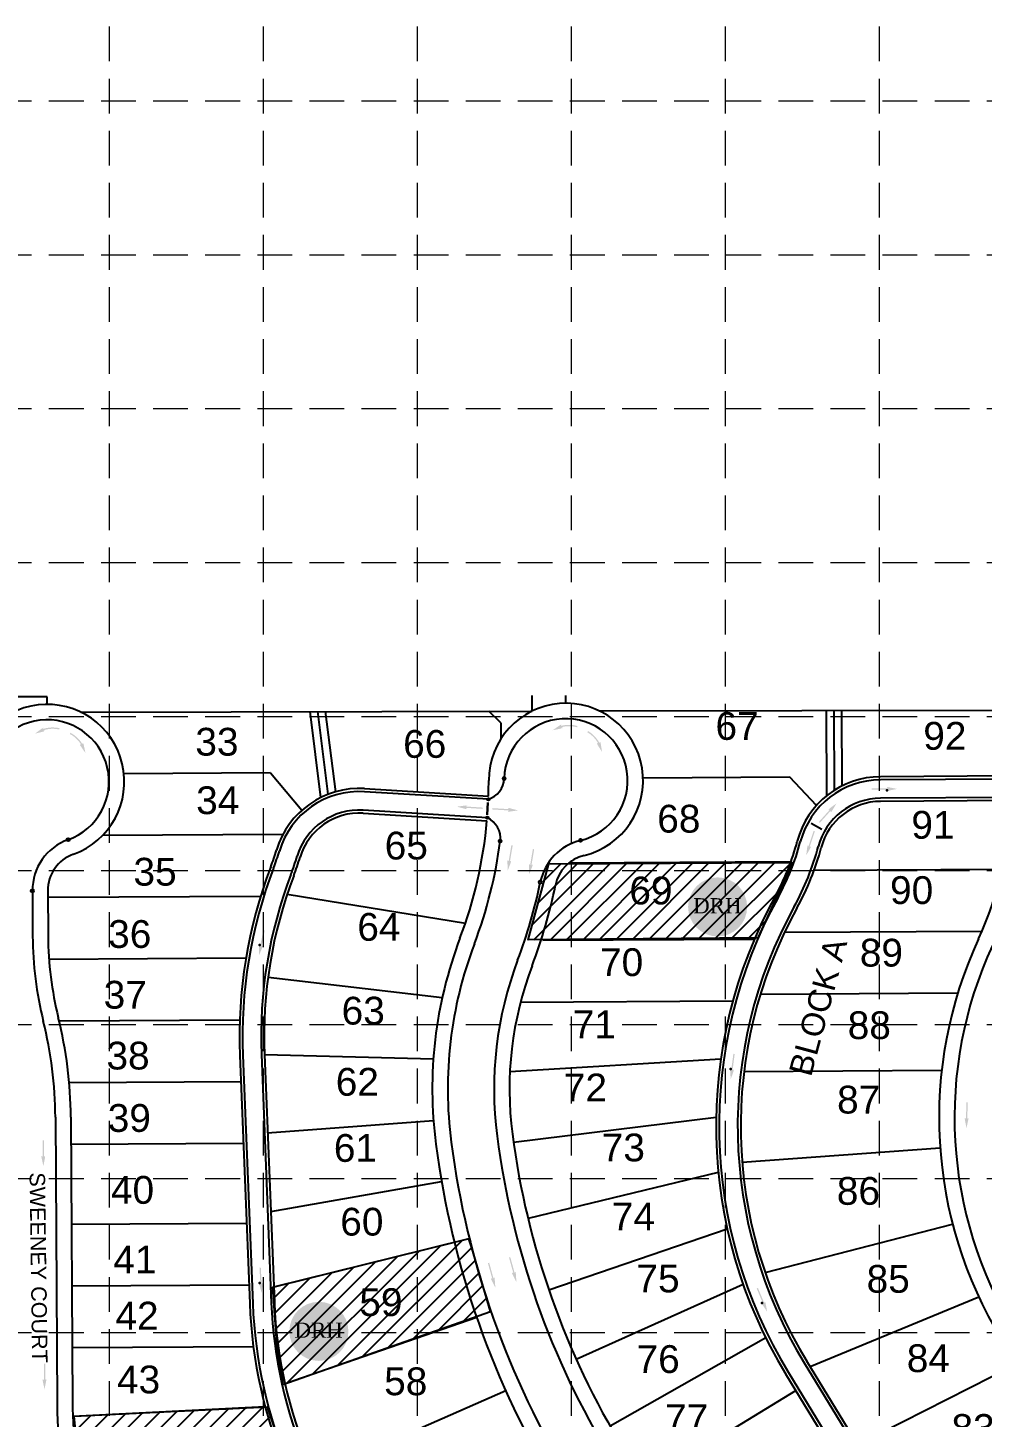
# Model space of a CAD drawing. Header units: inches. Extents: x -5337 to 1057, y 15227 to 19227.
# Drawn here: x -3390 to -2771, y 16972 to 17872 of the extents above; entities that cross this region are included whole.
import ezdxf
from ezdxf.enums import TextEntityAlignment as Align

# ---------------------------------------------------------------- set-up
doc = ezdxf.new("R2010")
doc.units = ezdxf.units.IN
doc.header["$LTSCALE"] = 150
doc.header["$MEASUREMENT"] = 0
doc.linetypes.add('HIDDEN', pattern=[0.375, 0.25, -0.125])
for name, color, linetype in [('1 BLOCK NUMBERS', 7, 'Continuous'), ('1 LOT NUMBER', 7, 'Continuous'), ('BASE', 7, 'Continuous'), ('grid', 7, 'HIDDEN'), ('LOT NUM', 7, 'Continuous'), ('LOTLINE', 7, 'Continuous'), ('PAVING', 7, 'Continuous'), ('ROW', 7, 'Continuous'), ('SODDED LOT', 2, 'Continuous')]:
    doc.layers.add(name, color=color, linetype=linetype)
doc.styles.add('DRHorton', font='dutcheb.ttf')
doc.styles.get("Standard").update_dxf_attribs({"font": 'ARIAL.TTF', "height": 25})
pattern_1 = [(45, (0, 0), (-5.303300858899106, 5.303300858899107), [])]

# ---------------------------------------------------------------- blocks, each defined once
blk = doc.blocks.new('DRHorton')
h = blk.add_hatch(color=1)
h.paths.add_polyline_path([(78.69822540696084, 25.78470422915278, 1), (40.43404856909645, 25.78470422915278, 1)])
h.paths.add_polyline_path([(42.32948281545312, 17.90510793809595), (76.50029822822269, 17.90510793809595), (76.50029822822269, 34.86907338622756), (42.32948281545312, 34.86907338622756)], flags=24)
at = {"layer": 'BASE', "color": 176, "style": 'DRHorton'}
blk.add_text('DRH', height=9.814143575853077, dxfattribs=at).set_placement((59.39083912051757, 21.64263810623019), align=Align.CENTER)

msp = doc.modelspace()

# ---------------------------------------------------------------- hatches: boundary and pattern name
at = {"layer": 'PAVING', "linetype": 'Continuous', "lineweight": 30}
h = msp.add_hatch(color=256, dxfattribs=at)
edge = h.paths.add_edge_path()
edge.add_line((-3379.290811451156, 17416.62938137451), (-3384.956086445223, 17415.17425056885))
edge.add_line((-3384.956086445223, 17415.17425056885), (-3380.305540042678, 17418.70790341085))
edge.add_line((-3380.305540042678, 17418.70790341085), (-3380.306018210109, 17418.70885800301))
edge.add_ellipse((-3379.961651766738, 17418.73061353132), major_axis=(0.5032525889391027, 0.2456355668996055), ratio=0.2857142857142859, start_angle=-17.182672222222322, end_angle=124.7269333333333, ccw=False)
edge.add_line((-3379.460127489177, 17418.92280855998), (-3379.458616500831, 17418.92028399909))
edge.add_line((-3379.45861650083, 17418.92028399909), (-3379.718999064093, 17418.23681486244))
edge.add_line((-3379.718999064093, 17418.23681486244), (-3379.717556256001, 17418.24777472479))
edge.add_arc((-3373.480301355985, 17398.79317240779), 20.43000000000001, 77.36787310858813, 107.77614255303251, ccw=False)
edge.add_line((-3369.012456511233, 17418.72864985479), (-3369.200530131959, 17417.889466765))
edge.add_arc((-3373.480301355985, 17398.79317240779), 19.57000000000002, 77.36787310858813, 107.4436786641437)
edge.add_line((-3379.346764198754, 17417.46318884363), (-3379.345596394327, 17417.46256655201))
edge.add_line((-3379.345596394325, 17417.46256655201), (-3378.588335446597, 17417.15972755675))
edge.add_line((-3378.588335446599, 17417.15972755675), (-3378.585917508977, 17417.15885912212))
edge.add_ellipse((-3379.055579352704, 17416.88505082422), major_axis=(0.5032525889391027, 0.2456355668996055), ratio=0.2857142857142856, start_angle=-125.83152777777792, end_angle=14.496719444444523, ccw=False)
edge.add_line((-3379.293286196495, 17416.62468115926), (-3379.292072555458, 17416.62837048251))
h = msp.add_hatch(color=256, dxfattribs=at)
edge = h.paths.add_edge_path()
edge.add_line((-3355.60011232726, 17407.47417219553), (-3352.259230627256, 17402.67302689919))
edge.add_line((-3352.259230627258, 17402.67302689919), (-3353.474387195036, 17408.38605610932))
edge.add_line((-3353.474387195036, 17408.38605610932), (-3353.473453447537, 17408.38648551976))
edge.add_ellipse((-3353.720077144842, 17408.62781165232), major_axis=(-0.2207879555009959, 0.5146383960662966), ratio=0.285714285714286, start_angle=235.2730666666667, end_angle=377.1826722222223)
edge.add_line((-3353.974449130978, 17409.10084486754), (-3353.97711148507, 17409.09993084498))
edge.add_line((-3353.97711148507, 17409.09993084498), (-3354.226184350278, 17408.41224498805))
edge.add_line((-3354.226184350278, 17408.41224498805), (-3354.220220246674, 17408.42147985849))
edge.add_arc((-3371.646963937414, 17397.75876424111), 20.43, 31.46076803810729, 61.86903748255174)
edge.add_line((-3362.014453207945, 17415.77541308764), (-3362.41993343502, 17415.01700308877))
edge.add_arc((-3371.646963937414, 17397.75876424111), 19.57000000000001, 31.793231926996214, 61.869037482551676, ccw=False)
edge.add_line((-3355.01334588307, 17408.06932438216), (-3355.014611066588, 17408.06959524996))
edge.add_line((-3355.014611066586, 17408.06959524996), (-3355.785826102547, 17408.3346711227))
edge.add_line((-3355.785826102545, 17408.33467112271), (-3355.78833006839, 17408.33560199546))
edge.add_ellipse((-3355.611379175598, 17407.82155762675), major_axis=(-0.2207879555009959, 0.5146383960662966), ratio=0.2857142857142858, start_angle=345.5032805555555, end_angle=485.8315277777779)
edge.add_line((-3355.601340141844, 17407.46914292377), (-3355.599850493702, 17407.47272969969))
h = msp.add_hatch(color=256, dxfattribs=at)
edge = h.paths.add_edge_path()
edge.add_line((-3043.895211196945, 17418.58922862554), (-3049.626640391307, 17417.4215240396))
edge.add_line((-3049.626640391307, 17417.4215240396), (-3044.803828871116, 17420.71633639248))
edge.add_line((-3044.803828871116, 17420.71633639248), (-3044.804283289497, 17420.71726554708))
edge.add_ellipse((-3044.459257977485, 17420.72163411676), major_axis=(0.5149951102510847, 0.2199546235419319), ratio=0.285714285714286, start_angle=-17.182672222222322, end_angle=124.7269333333333, ccw=False)
edge.add_line((-3043.948682885795, 17420.88830326739), (-3043.947320867965, 17420.88574456979))
edge.add_line((-3043.947320867965, 17420.88574456979), (-3044.241765208983, 17420.21622266572))
edge.add_line((-3044.241765208981, 17420.21622266571), (-3044.239812412434, 17420.22710446604))
edge.add_arc((-3038.991182046964, 17400.48281974143), 20.43000000000001, 74.47840291855948, 104.88667236300401, ccw=False)
edge.add_line((-3033.524082097889, 17420.16773063118), (-3033.754219320934, 17419.33909512523))
edge.add_arc((-3038.991182046964, 17400.48281974143), 19.57000000000002, 74.47840291855954, 104.5542084741151)
edge.add_line((-3043.909042265394, 17419.42482467417), (-3043.907927089247, 17419.42417305248))
edge.add_line((-3043.907927089245, 17419.42417305249), (-3043.166919501327, 17419.08351305388))
edge.add_line((-3043.166919501327, 17419.08351305388), (-3043.164503967266, 17419.08252805099))
edge.add_ellipse((-3043.647371208228, 17418.83274322547), major_axis=(0.5149951102510847, 0.2199546235419319), ratio=0.2857142857142858, start_angle=-125.83152777777792, end_angle=14.496719444444523, ccw=False)
edge.add_line((-3043.897900917862, 17418.58468724325), (-3043.896502843363, 17418.58831069537))
h = msp.add_hatch(color=256, dxfattribs=at)
edge = h.paths.add_edge_path()
edge.add_line((-3020.696108305598, 17408.25147362329), (-3017.601518986859, 17403.28797881838))
edge.add_line((-3017.601518986858, 17403.28797881839), (-3018.527142884839, 17409.05501139064))
edge.add_line((-3018.527142884839, 17409.05501139064), (-3018.526176968355, 17409.05540319194))
edge.add_ellipse((-3018.760322016758, 17409.30885465996), major_axis=(-0.1945646509311789, 0.5251138891783653), ratio=0.2857142857142859, start_angle=235.2730666666667, end_angle=377.1826722222223)
edge.add_line((-3018.990525292334, 17409.79410921371), (-3018.993270347495, 17409.79331484353))
edge.add_line((-3018.993270347497, 17409.79331484353), (-3019.276692312656, 17409.11906882785))
edge.add_line((-3019.276692312655, 17409.11906882785), (-3019.270230316637, 17409.12799709952))
edge.add_arc((-3037.212319352982, 17399.35730925209), 20.43000000000001, 28.57129784807875, 58.9795672925232)
edge.add_line((-3026.683846665586, 17416.86548338608), (-3027.12704236946, 17416.1284776113))
edge.add_arc((-3037.212319352982, 17399.35730925209), 19.57000000000002, 28.903761736967624, 58.9795672925232, ccw=False)
edge.add_line((-3020.080099547878, 17408.81627032345), (-3020.081335937834, 17408.81662371471))
edge.add_line((-3020.08133593783, 17408.81662371471), (-3020.838214628149, 17409.1201725545))
edge.add_line((-3020.838214628151, 17409.1201725545), (-3020.840675561449, 17409.12127588332))
edge.add_ellipse((-3020.689862295938, 17408.59896506551), major_axis=(-0.1945646509311789, 0.5251138891783653), ratio=0.2857142857142858, start_angle=345.5032805555555, end_angle=485.8315277777779)
edge.add_line((-3020.697601036887, 17408.24649234639), (-3020.69593247593, 17408.24999947221))
h = msp.add_hatch(color=256, dxfattribs=at)
edge = h.paths.add_edge_path()
edge.add_line((-2832.991426212089, 17380.38264564159), (-2832.440810664868, 17379.77701039727))
edge.add_line((-2832.440810664868, 17379.77701039727), (-2843.024710931644, 17379.73124585936))
edge.add_line((-2843.024710931644, 17379.73124585937), (-2843.016966642737, 17378.87126839106))
edge.add_line((-2843.016966642737, 17378.87126839106), (-2832.437067625704, 17378.91703223496))
edge.add_line((-2832.437067625704, 17378.91703223496), (-2832.970893672533, 17378.41463908042))
edge.add_line((-2832.970893672535, 17378.41463908042), (-2832.971739577701, 17378.41320191311))
edge.add_ellipse((-2832.436535364424, 17378.36823547989), major_axis=(-0.5599948242795216, -0.00240765033738332), ratio=0.2857142857142859, start_angle=342.8173277777778, end_angle=484.7269333333335)
edge.add_line((-2832.116960023144, 17378.23810803628), (-2832.118087032564, 17378.23834462552))
edge.add_line((-2832.118087032564, 17378.23834462553), (-2826.391085255387, 17379.39913560336))
edge.add_line((-2826.391085255387, 17379.39913560336), (-2832.124171960504, 17380.55432497381))
edge.add_line((-2832.124171960504, 17380.55432497381), (-2832.122836794413, 17380.55530134479))
edge.add_ellipse((-2832.45010223089, 17380.42417440539), major_axis=(-0.5599948242795216, -0.00240765033738332), ratio=0.2857142857142858, start_angle=234.1684722222222, end_angle=374.4967194444445)
edge.add_line((-2832.992095727477, 17380.38179184871), (-2832.991426212089, 17380.3826456416))
edge.add_line((-2832.991426212089, 17380.38264564159), (-2832.991426212089, 17380.38264564159))
h = msp.add_hatch(color=256, dxfattribs=at)
edge = h.paths.add_edge_path()
edge.add_line((-3104.974967914432, 17368.46174525372), (-3105.544314129973, 17367.9954696519))
edge.add_line((-3105.544314129971, 17367.9954696519), (-3094.980962512431, 17367.33559359219))
edge.add_line((-3094.980962512431, 17367.33559359219), (-3095.033277234626, 17366.47720520699))
edge.add_line((-3095.033277234626, 17366.47720520699), (-3105.596628852167, 17367.1370812667))
edge.add_line((-3105.596628852167, 17367.1370812667), (-3105.086657114649, 17366.49691226016))
edge.add_line((-3105.086657114649, 17366.49691226017), (-3105.085168763537, 17366.49514278657))
edge.add_ellipse((-3105.628782054016, 17366.48899283813), major_axis=(0.5589091672684738, -0.0349362668764398), ratio=0.2857142857142855, start_angle=-125.83152777777792, end_angle=14.496719444444523, ccw=False)
edge.add_line((-3105.964062307012, 17366.3799786551), (-3105.963243302629, 17366.38201606772))
edge.add_line((-3105.963243302633, 17366.38201606772), (-3111.608443247183, 17367.9163372323))
edge.add_line((-3111.608443247183, 17367.9163372323), (-3105.814458284012, 17368.69319228736))
edge.add_line((-3105.814458284012, 17368.69319228736), (-3105.815423425202, 17368.69240721576))
edge.add_ellipse((-3105.505235712086, 17368.54126115076), major_axis=(0.5589091672684738, -0.0349362668764398), ratio=0.2857142857142856, start_angle=-17.182672222222322, end_angle=124.7269333333333, ccw=False)
edge.add_line((-3104.974220731277, 17368.46070917882), (-3104.974967914432, 17368.46174525372))
edge.add_line((-3104.974967914432, 17368.46174525372), (-3104.974967914432, 17368.46174525372))
edge.add_line((-3104.974967914432, 17368.46174525372), (-3104.974967914432, 17368.46174525372))
h = msp.add_hatch(color=256, dxfattribs=at)
edge = h.paths.add_edge_path()
edge.add_line((-3078.536038781347, 17366.8501859915), (-3078.027492888421, 17366.31831540123))
edge.add_line((-3078.027492888423, 17366.31831540123), (-3088.592840837027, 17366.94623110014))
edge.add_line((-3088.592840837027, 17366.94623110015), (-3088.645155559223, 17366.08784271495))
edge.add_line((-3088.645155559219, 17366.08784271495), (-3078.079807610615, 17365.45992701604))
edge.add_line((-3078.079807610617, 17365.45992701603), (-3078.663758146129, 17364.88634990519))
edge.add_line((-3078.663758146125, 17364.88634990519), (-3078.665408885028, 17364.88479045944))
edge.add_ellipse((-3078.126566861652, 17364.81266206494), major_axis=(-0.5590147484063253, 0.03320408204141342), ratio=0.2857142857142856, start_angle=345.5032805555555, end_angle=485.8315277777779)
edge.add_line((-3077.807008866816, 17364.66373380004), (-3077.807537399152, 17364.66582736111))
edge.add_line((-3077.807537399152, 17364.66582736111), (-3072.017976552012, 17365.50319024374))
edge.add_line((-3072.017976552008, 17365.50319024374), (-3077.674685093321, 17366.97810297289))
edge.add_line((-3077.674685093323, 17366.97810297289), (-3077.673693872066, 17366.97709639121))
edge.add_ellipse((-3077.999942571438, 17366.86474276871), major_axis=(-0.5590147484063253, 0.03320408204141342), ratio=0.2857142857142858, start_angle=235.2730666666667, end_angle=377.1826722222223)
edge.add_line((-3078.536809839037, 17366.84928097686), (-3078.536038781349, 17366.85018599149))
edge.add_line((-3078.536038781347, 17366.8501859915), (-3078.536038781347, 17366.8501859915))
edge.add_line((-3078.536038781347, 17366.8501859915), (-3078.536038781347, 17366.8501859915))
at = {"layer": 'PAVING'}
h = msp.add_hatch(color=256, dxfattribs=at)
edge = h.paths.add_edge_path()
edge.add_line((-2870.87132982553, 17365.80745968682), (-2870.138250259868, 17365.87312886076))
edge.add_line((-2870.138250259866, 17365.87312886077), (-2877.219333050141, 17358.00683798658))
edge.add_line((-2877.219333050141, 17358.00683798658), (-2876.581229940088, 17357.43061373255))
edge.add_line((-2876.58122994009, 17357.43061373255), (-2869.499849761383, 17365.29701212473))
edge.add_line((-2869.499849761383, 17365.29701212473), (-2869.415829721398, 17364.48266863279))
edge.add_line((-2869.415829721398, 17364.48266863279), (-2869.415616882297, 17364.48045106469))
edge.add_ellipse((-2869.023127131921, 17364.85662260441), major_axis=(-0.3746493533746324, -0.416218526757243), ratio=0.2857142857142855, start_angle=345.5032805555555, end_angle=485.8315277777779)
edge.add_line((-2868.707392869434, 17365.01349457655), (-2868.709490183803, 17365.01451251742))
edge.add_line((-2868.709490183803, 17365.01451251742), (-2865.752574771026, 17370.06192355692))
edge.add_line((-2865.752574771026, 17370.06192355692), (-2870.433842168448, 17366.56050781271))
edge.add_line((-2870.433842168448, 17366.56050781271), (-2870.432376939962, 17366.56070151825))
edge.add_ellipse((-2870.548064723225, 17366.23562016361), major_axis=(-0.3746493533746324, -0.416218526757243), ratio=0.2857142857142855, start_angle=235.2730666666667, end_angle=377.1826722222223)
edge.add_line((-2870.870861513265, 17365.80635595317), (-2870.871329825528, 17365.80745968683))
edge.add_line((-2870.87132982553, 17365.80745968682), (-2870.87132982553, 17365.80745968682))
edge.add_line((-2870.87132982553, 17365.80745968682), (-2870.87132982553, 17365.80745968682))
h = msp.add_hatch(color=256, dxfattribs=at)
edge = h.paths.add_edge_path()
edge.add_line((-2884.206180020781, 17342.92013188124), (-2883.901618904161, 17342.24998410184))
edge.add_line((-2883.901618904161, 17342.24998410184), (-2880.554651795504, 17352.29119257361))
edge.add_line((-2880.554651795504, 17352.2911925736), (-2879.738374820436, 17352.02024885256))
edge.add_line((-2879.738374820436, 17352.02024885256), (-2883.085357028445, 17341.97964019077))
edge.add_line((-2883.085357028443, 17341.97964019077), (-2882.335788228191, 17342.30820758674))
edge.add_line((-2882.335788228193, 17342.30820758674), (-2882.333601051469, 17342.30925278919))
edge.add_ellipse((-2882.467070419423, 17341.7822431505), major_axis=(0.1771042174319065, 0.5312570904635834), ratio=0.2857142857142856, start_angle=-125.83152777777792, end_angle=14.496719444444523, ccw=False)
edge.add_line((-2882.447687248417, 17341.4302186729), (-2882.449560564608, 17341.43146677243))
edge.add_line((-2882.44956056461, 17341.43146677243), (-2885.380281498976, 17336.36871007229))
edge.add_line((-2885.380281498976, 17336.36871007228), (-2884.644997464853, 17342.16825066005))
edge.add_line((-2884.644997464851, 17342.16825066005), (-2884.644658340629, 17342.16692579664))
edge.add_ellipse((-2884.41901734865, 17342.42797692779), major_axis=(0.1771042174319065, 0.5312570904635834), ratio=0.2857142857142857, start_angle=-17.182672222222322, end_angle=124.7269333333333, ccw=False)
edge.add_line((-2884.204976688339, 17342.92057425396), (-2884.206180020781, 17342.92013188124))
edge.add_line((-2884.206180020781, 17342.92013188124), (-2884.206180020781, 17342.92013188124))
edge.add_line((-2884.206180020781, 17342.92013188124), (-2884.206180020781, 17342.92013188124))
h = msp.add_hatch(color=256, dxfattribs=at)
edge = h.paths.add_edge_path()
edge.add_line((-3076.68406125267, 17332.8239158513), (-3077.267458658136, 17332.37539226519))
edge.add_line((-3077.267458658138, 17332.3753922652), (-3075.507954236997, 17342.81237665303))
edge.add_line((-3075.507954236997, 17342.81237665303), (-3076.355851843604, 17342.95658448468))
edge.add_line((-3076.355851843604, 17342.95658448468), (-3078.115158844643, 17332.51970509829))
edge.add_line((-3078.115158844643, 17332.51970509829), (-3078.622684221649, 17333.16203635371))
edge.add_line((-3078.622684221649, 17333.16203635371), (-3078.624118616002, 17333.16385283724))
edge.add_ellipse((-3078.753723405754, 17332.63587951411), major_axis=(0.09307317849843225, 0.5522113575834887), ratio=0.2857142857142856, start_angle=345.5032805555555, end_angle=485.8315277777779)
edge.add_line((-3078.936123331343, 17332.33417235925), (-3078.93405584733, 17332.33443840137))
edge.add_line((-3078.93405584733, 17332.33443840137), (-3078.723574837035, 17326.48858387664))
edge.add_line((-3078.723574837037, 17326.48858387664), (-3076.649156211324, 17331.95391872597))
edge.add_line((-3076.649156211324, 17331.95391872597), (-3076.650475365317, 17331.95307822302))
edge.add_ellipse((-3076.72712601873, 17332.28950983222), major_axis=(0.09307317849843225, 0.5522113575834887), ratio=0.2857142857142859, start_angle=235.2730666666667, end_angle=377.1826722222223)
edge.add_line((-3076.684816563307, 17332.82493063869), (-3076.68406125267, 17332.82391585131))
edge.add_line((-3076.68406125267, 17332.8239158513), (-3076.68406125267, 17332.8239158513))
edge.add_line((-3076.68406125267, 17332.8239158513), (-3076.68406125267, 17332.8239158513))
h = msp.add_hatch(color=256, dxfattribs=at)
edge = h.paths.add_edge_path()
edge.add_line((-3062.767600487001, 17330.33824450987), (-3063.350800472366, 17329.88982592521))
edge.add_line((-3063.350800472366, 17329.88982592521), (-3061.591390986438, 17340.32660785983))
edge.add_line((-3061.591390986438, 17340.32660785983), (-3062.439288593047, 17340.47081569148))
edge.add_line((-3062.439288593047, 17340.47081569148), (-3064.198798047304, 17330.0340312403))
edge.add_line((-3064.198798047304, 17330.0340312403), (-3064.70632594087, 17330.67646246405))
edge.add_line((-3064.70632594087, 17330.67646246405), (-3064.707629511584, 17330.6781018904))
edge.add_ellipse((-3064.837234301336, 17330.15012856728), major_axis=(0.09307317849843225, 0.5522113575834887), ratio=0.2857142857142856, start_angle=345.5032805555555, end_angle=485.8315277777779)
edge.add_line((-3065.019634226925, 17329.84842141242), (-3065.017497629893, 17329.84886954483))
edge.add_line((-3065.017497629893, 17329.84886954482), (-3064.807116587926, 17324.00301250354))
edge.add_line((-3064.807116587926, 17324.00301250354), (-3062.732590444208, 17329.46804996444))
edge.add_line((-3062.732590444208, 17329.46804996444), (-3062.733986260893, 17329.46732727619))
edge.add_ellipse((-3062.810636914306, 17329.80375888538), major_axis=(0.09307317849843225, 0.5522113575834887), ratio=0.2857142857142859, start_angle=235.2730666666667, end_angle=377.1826722222223)
edge.add_line((-3062.768327458884, 17330.33917969186), (-3062.767600487001, 17330.33824450987))
edge.add_line((-3062.767600487001, 17330.33824450987), (-3062.767600487001, 17330.33824450987))
edge.add_line((-3062.767600487001, 17330.33824450987), (-3062.767600487001, 17330.33824450987))
at = {"layer": 'PAVING', "linetype": 'Continuous', "lineweight": 30}
h = msp.add_hatch(color=256, dxfattribs=at)
edge = h.paths.add_edge_path()
edge.add_line((-3237.545445087098, 17277.86944071374), (-3238.251445142636, 17277.4552426312))
edge.add_line((-3238.251445142636, 17277.45524263121), (-3236.11815532294, 17287.82201130979))
edge.add_line((-3236.11815532294, 17287.82201130979), (-3236.961286295937, 17287.99144708633))
edge.add_line((-3236.961286295937, 17287.99144708634), (-3239.09377202989, 17277.62849985331))
edge.add_line((-3239.093772029888, 17277.62849985331), (-3239.475441359482, 17278.25429311218))
edge.add_line((-3239.475441359484, 17278.25429311218), (-3239.47671589639, 17278.25549677364))
edge.add_ellipse((-3239.630858813522, 17277.74100139841), major_axis=(0.1128844312000789, 0.5485044258642173), ratio=0.2857142857142859, start_angle=342.8173277777778, end_angle=484.7269333333335)
edge.add_line((-3239.82396603181, 17277.45504484126), (-3239.823464132744, 17277.45608211921))
edge.add_line((-3239.823464132742, 17277.45608211921), (-3239.866126970173, 17271.61275788276))
edge.add_line((-3239.866126970173, 17271.61275788276), (-3237.555800968023, 17276.9854001232))
edge.add_line((-3237.555800968023, 17276.9854001232), (-3237.555159462227, 17276.9839438807))
edge.add_ellipse((-3237.616132327315, 17277.33118911087), major_axis=(0.1128844312000789, 0.5485044258642173), ratio=0.2857142857142857, start_angle=234.1684722222222, end_angle=374.4967194444445)
edge.add_line((-3237.546071666364, 17277.87030388087), (-3237.545445087097, 17277.86944071375))
edge.add_line((-3237.545445087098, 17277.86944071374), (-3237.545445087098, 17277.86944071374))
h = msp.add_hatch(color=256, dxfattribs=at)
edge = h.paths.add_edge_path()
edge.add_line((-2932.406296711984, 17197.68415099498), (-2933.080533048367, 17197.22013648799))
edge.add_line((-2933.080533048365, 17197.22013648799), (-2931.699772611852, 17207.71370748298))
edge.add_line((-2931.699772611853, 17207.71370748298), (-2932.55286484206, 17207.82187317421))
edge.add_line((-2932.552864842059, 17207.82187317421), (-2933.933226099265, 17197.3323134952))
edge.add_line((-2933.933226099265, 17197.3323134952), (-2934.359076572486, 17197.92898568699))
edge.add_line((-2934.359076572488, 17197.92898568699), (-2934.360370523909, 17197.93013662866))
edge.add_ellipse((-2934.477041802047, 17197.40587205529), major_axis=(0.07306957362774526, 0.5552124254822295), ratio=0.2857142857142859, start_angle=342.8173277777778, end_angle=484.7269333333335)
edge.add_line((-2934.649043037098, 17197.10674478226), (-2934.648701094375, 17197.10773702408))
edge.add_line((-2934.648701094375, 17197.10773702408), (-2934.270135139031, 17191.27651709019))
edge.add_line((-2934.270135139031, 17191.27651709018), (-2932.352970250364, 17196.80161348388))
edge.add_line((-2932.352970250364, 17196.80161348388), (-2932.352189261874, 17196.80034292278))
edge.add_ellipse((-2932.438023743787, 17197.14229230773), major_axis=(0.07306957362774526, 0.5552124254822295), ratio=0.2857142857142856, start_angle=234.1684722222222, end_angle=374.4967194444445)
edge.add_line((-2932.406990078856, 17197.68505389728), (-2932.406296711983, 17197.68415099498))
edge.add_line((-2932.406296711984, 17197.68415099498), (-2932.406296711984, 17197.68415099498))
at = {"layer": 'PAVING'}
h = msp.add_hatch(color=256, dxfattribs=at)
edge = h.paths.add_edge_path()
edge.add_line((-2780.474408539028, 17166.24554915949), (-2780.986366862287, 17165.71689800301))
edge.add_line((-2780.986366862287, 17165.716898003), (-2780.76449717779, 17176.29883281915))
edge.add_line((-2780.764497177792, 17176.29883281915), (-2781.624354370259, 17176.31810011172))
edge.add_line((-2781.624354370257, 17176.31810011171), (-2781.846026634652, 17165.73627029701))
edge.add_line((-2781.846026634652, 17165.73627029702), (-2782.441650494791, 17166.29795896277))
edge.add_line((-2782.441650494795, 17166.29795896276), (-2782.443299523587, 17166.29948048202))
edge.add_ellipse((-2782.49468435728, 17165.7582662635), major_axis=(0.01171463768870327, 0.5598774573635046), ratio=0.2857142857142856, start_angle=345.5032805555555, end_angle=485.8315277777779)
edge.add_line((-2782.63123245631, 17165.43322540946), (-2782.629164486163, 17165.43386640231))
edge.add_line((-2782.629164486161, 17165.43386640231), (-2781.570149686639, 17159.68079511174))
edge.add_line((-2781.57014968664, 17159.68079511174), (-2780.3132254469, 17165.38993445016))
edge.add_line((-2780.3132254469, 17165.38993445016), (-2780.314456891228, 17165.3888368237))
edge.add_ellipse((-2780.439254900919, 17165.71053078869), major_axis=(0.01171463768870327, 0.5598774573635046), ratio=0.2857142857142859, start_angle=235.2730666666667, end_angle=377.1826722222223)
edge.add_line((-2780.475319832181, 17166.24640843401), (-2780.47440853903, 17166.24554915948))
edge.add_line((-2780.474408539028, 17166.24554915949), (-2780.474408539028, 17166.24554915949))
edge.add_line((-2780.474408539028, 17166.24554915949), (-2780.474408539028, 17166.24554915949))
h = msp.add_hatch(color=256, dxfattribs=at)
edge = h.paths.add_edge_path()
edge.add_line((-3378.610873725278, 17141.6617091838), (-3379.107264411767, 17141.11864523143))
edge.add_line((-3379.107264411768, 17141.11864523143), (-3379.191636857395, 17151.70237385325))
edge.add_line((-3379.191636857393, 17151.70237385325), (-3380.051667173424, 17151.69672889926))
edge.add_line((-3380.051667173424, 17151.69672889926), (-3379.9672947278, 17141.11300027744))
edge.add_line((-3379.9672947278, 17141.11300027744), (-3380.578883062493, 17141.65718164322))
edge.add_line((-3380.578883062493, 17141.65718164322), (-3380.580486893092, 17141.65867964511))
edge.add_ellipse((-3380.616194137192, 17141.11620547598), major_axis=(-0.004486234849994399, 0.559982029798163), ratio=0.2857142857142856, start_angle=345.5032805555555, end_angle=485.8315277777779)
edge.add_line((-3380.743282405709, 17140.78735062631), (-3380.741364012501, 17140.78811747937))
edge.add_line((-3380.741364012503, 17140.78811747937), (-3379.516329324535, 17135.06813465568))
edge.add_line((-3379.516329324535, 17135.06813465569), (-3378.425004182853, 17140.81091725084))
edge.add_line((-3378.425004182853, 17140.81091725083), (-3378.426192336323, 17140.80999958271))
edge.add_ellipse((-3378.560243987025, 17141.12794880079), major_axis=(-0.004486234849994399, 0.559982029798163), ratio=0.285714285714286, start_angle=235.2730666666667, end_angle=377.1826722222223)
edge.add_line((-3378.611795535895, 17141.66255890903), (-3378.61087372528, 17141.66170918379))
edge.add_line((-3378.610873725278, 17141.6617091838), (-3378.610873725278, 17141.6617091838))
edge.add_line((-3378.610873725278, 17141.6617091838), (-3378.610873725278, 17141.6617091838))
h = msp.add_hatch(color=256, dxfattribs=at)
edge = h.paths.add_edge_path()
edge.add_line((-3073.907930637155, 17066.55745128421), (-3074.246906442408, 17065.90451397217))
edge.add_line((-3074.246906442406, 17065.90451397218), (-3077.068114902844, 17076.10554731311))
edge.add_line((-3077.068114902844, 17076.10554731311), (-3077.8973412743, 17075.87760715674))
edge.add_line((-3077.8973412743, 17075.87760715675), (-3075.076227749076, 17065.6763713626))
edge.add_line((-3075.076227749078, 17065.6763713626), (-3075.807902875476, 17066.04367465609))
edge.add_line((-3075.807902875475, 17066.04367465609), (-3075.809770481936, 17066.04466036607))
edge.add_ellipse((-3075.703839073531, 17065.51143267722), major_axis=(-0.1492869312310069, 0.5397345756606933), ratio=0.2857142857142856, start_angle=345.5032805555555, end_angle=485.8315277777779)
edge.add_line((-3075.741470321023, 17065.16088905744), (-3075.739801233534, 17065.16230934229))
edge.add_line((-3075.739801233532, 17065.16230934229), (-3073.075894929672, 17059.95429870825))
edge.add_line((-3073.075894929674, 17059.95429870825), (-3073.508236296693, 17065.78386482867))
edge.add_line((-3073.508236296691, 17065.78386482868), (-3073.509217693307, 17065.78255421833))
edge.add_ellipse((-3073.721002823513, 17066.05496678955), major_axis=(-0.1492869312310069, 0.5397345756606933), ratio=0.2857142857142859, start_angle=235.2730666666667, end_angle=377.1826722222223)
edge.add_line((-3073.909183291835, 17066.55801116271), (-3073.907930637155, 17066.55745128422))
edge.add_line((-3073.907930637155, 17066.55745128421), (-3073.907930637155, 17066.55745128421))
edge.add_line((-3073.907930637155, 17066.55745128421), (-3073.907930637155, 17066.55745128421))
at = {"layer": 'PAVING', "linetype": 'Continuous', "lineweight": 30}
h = msp.add_hatch(color=256, dxfattribs=at)
edge = h.paths.add_edge_path()
edge.add_line((-3237.509919467717, 17059.37603711323), (-3238.086278571827, 17058.79494866634))
edge.add_line((-3238.086278571827, 17058.79494866633), (-3238.6796966077, 17069.36216162741))
edge.add_line((-3238.679696607698, 17069.36216162741), (-3239.53825430247, 17069.30993898148))
edge.add_line((-3239.538254302472, 17069.30993898148), (-3238.944834444053, 17058.74662730182))
edge.add_line((-3238.944834444052, 17058.74662730182), (-3239.474062067471, 17059.25366956102))
edge.add_line((-3239.474062067469, 17059.25366956102), (-3239.47559051837, 17059.25454322729))
edge.add_ellipse((-3239.492792136125, 17058.71772888846), major_axis=(-0.03139222386104452, 0.5591194221998178), ratio=0.2857142857142858, start_angle=342.8173277777778, end_angle=484.7269333333335)
edge.add_line((-3239.606202492192, 17058.39184602382), (-3239.605944030391, 17058.39297809025))
edge.add_line((-3239.605944030391, 17058.39297809025), (-3238.150364408262, 17052.73371629531))
edge.add_line((-3238.150364408262, 17052.73371629531), (-3237.293380909088, 17058.51891497921))
edge.add_line((-3237.293380909092, 17058.51891497921), (-3237.292419994012, 17058.51766302294))
edge.add_ellipse((-3237.440311836781, 17058.83770199399), major_axis=(-0.03139222386104452, 0.5591194221998178), ratio=0.2857142857142855, start_angle=234.1684722222222, end_angle=374.4967194444445)
edge.add_line((-3237.510693545495, 17059.37677494502), (-3237.509919467719, 17059.37603711322))
edge.add_line((-3237.509919467717, 17059.37603711323), (-3237.509919467717, 17059.37603711323))
at = {"layer": 'PAVING'}
h = msp.add_hatch(color=256, dxfattribs=at)
edge = h.paths.add_edge_path()
edge.add_line((-3087.56937659906, 17062.92230173709), (-3087.908344854635, 17062.26906452006))
edge.add_line((-3087.908344854633, 17062.26906452006), (-3090.72935841153, 17072.47030283076))
edge.add_line((-3090.72935841153, 17072.47030283076), (-3091.558684751317, 17072.24236015784))
edge.add_line((-3091.558684751317, 17072.24236015784), (-3088.737571226091, 17062.0411243637))
edge.add_line((-3088.737571226093, 17062.0411243637), (-3089.469046415834, 17062.4084326903))
edge.add_line((-3089.469046415832, 17062.4084326903), (-3089.471131685961, 17062.40943866496))
edge.add_ellipse((-3089.365200277556, 17061.8762109761), major_axis=(-0.1492869312310069, 0.5397345756606933), ratio=0.2857142857142856, start_angle=345.5032805555555, end_angle=485.8315277777779)
edge.add_line((-3089.402831525049, 17061.52566735633), (-3089.400839772443, 17061.5268699564))
edge.add_line((-3089.400839772443, 17061.5268699564), (-3086.737035953469, 17056.31895677414))
edge.add_line((-3086.737035953469, 17056.31895677414), (-3087.169682258593, 17062.14871528154))
edge.add_line((-3087.169682258595, 17062.14871528155), (-3087.17057889734, 17062.14733251721))
edge.add_ellipse((-3087.382364027544, 17062.41974508842), major_axis=(-0.1492869312310069, 0.5397345756606933), ratio=0.2857142857142859, start_angle=235.2730666666667, end_angle=377.1826722222223)
edge.add_line((-3087.570544495866, 17062.92278946158), (-3087.569376599058, 17062.92230173709))
edge.add_line((-3087.56937659906, 17062.92230173709), (-3087.56937659906, 17062.92230173709))
edge.add_line((-3087.56937659906, 17062.92230173709), (-3087.56937659906, 17062.92230173709))
at = {"layer": 'PAVING', "linetype": 'Continuous', "lineweight": 30}
h = msp.add_hatch(color=256, dxfattribs=at)
edge = h.paths.add_edge_path()
edge.add_line((-2912.234314857478, 17047.15741838179), (-2912.58480950077, 17046.41766369609))
edge.add_line((-2912.584809500771, 17046.41766369609), (-2916.656057555489, 17056.18730243491))
edge.add_line((-2916.656057555489, 17056.1873024349), (-2917.448292006022, 17055.85285947207))
edge.add_line((-2917.44829200602, 17055.85285947207), (-2913.378636588914, 17046.08688181308))
edge.add_line((-2913.378636588914, 17046.08688181308), (-2914.046260482755, 17046.3893764682))
edge.add_line((-2914.046260482752, 17046.38937646819), (-2914.048018127258, 17046.38955393828))
edge.add_ellipse((-2913.885865461125, 17045.87752655338), major_axis=(-0.2153970175654601, 0.5169179091731151), ratio=0.2857142857142859, start_angle=342.8173277777778, end_angle=484.7269333333335)
edge.add_line((-2913.884544719427, 17045.53247611362), (-2913.884774969074, 17045.53366934022))
edge.add_line((-2913.884774969074, 17045.53366934022), (-2910.631289282301, 17040.67960791334))
edge.add_line((-2910.631289282303, 17040.67960791333), (-2911.745422297807, 17046.42078835587))
edge.add_line((-2911.745422297807, 17046.42078835587), (-2911.744043355317, 17046.4199857051))
edge.add_ellipse((-2911.989876738859, 17046.67269678061), major_axis=(-0.2153970175654601, 0.5169179091731151), ratio=0.2857142857142857, start_angle=234.1684722222222, end_angle=374.4967194444445)
edge.add_line((-2912.235386584669, 17047.1577515683), (-2912.23431485748, 17047.1574183818))
edge.add_line((-2912.234314857478, 17047.15741838179), (-2912.234314857478, 17047.15741838179))
at = {"layer": 'PAVING'}
h = msp.add_hatch(color=256, dxfattribs=at)
edge = h.paths.add_edge_path()
edge.add_line((-3377.839918735797, 16997.01930196208), (-3378.340503753025, 16996.47993362734))
edge.add_line((-3378.340503753025, 16996.47993362733), (-3378.343559165147, 17007.06400874962))
edge.add_line((-3378.343559165149, 17007.06400874963), (-3379.203558153944, 17007.06506670684))
edge.add_line((-3379.20355815394, 17007.06506670685), (-3379.200602710145, 16996.48098906799))
edge.add_line((-3379.200602710149, 16996.48098906799), (-3379.808005651803, 16997.02977722062))
edge.add_line((-3379.808005651803, 16997.02977722062), (-3379.809583458209, 16997.03131696728))
edge.add_ellipse((-3379.849461346477, 16996.48913343242), major_axis=(-0.0001797643541550348, 0.5599999711471215), ratio=0.2857142857142856, start_angle=345.5032805555555, end_angle=485.8315277777779)
edge.add_line((-3379.979074795498, 16996.16126563287), (-3379.977122259943, 16996.16204648885))
edge.add_line((-3379.977122259943, 16996.16204648885), (-3378.796172217331, 16990.43295136337))
edge.add_line((-3378.796172217331, 16990.43295136337), (-3377.660614387865, 16996.16704434796))
edge.add_line((-3377.660614387865, 16996.16704434797), (-3377.661879067697, 16996.16609524814))
edge.add_ellipse((-3377.7934816819, 16996.48506594), major_axis=(-0.0001797643541550348, 0.5599999711471215), ratio=0.2857142857142859, start_angle=235.2730666666667, end_angle=377.1826722222223)
edge.add_line((-3377.840920482093, 16997.02005667848), (-3377.839918735795, 16997.01930196207))
edge.add_line((-3377.839918735797, 16997.01930196208), (-3377.839918735797, 16997.01930196208))
edge.add_line((-3377.839918735797, 16997.01930196208), (-3377.839918735797, 16997.01930196208))
at = {"layer": 'SODDED LOT'}
h = msp.add_hatch(dxfattribs=at)
h.set_pattern_fill('ANSI31', color=256, scale=60, style=0)
h.set_pattern_definition(pattern_1)
h.paths.add_polyline_path([(-3052.056566926938, 17330.80923688611), (-2894.282815930839, 17331.79803451092), (-2916.786592983895, 17282.85259864827), (-3065.41046123914, 17281.61660161725)])
h = msp.add_hatch(dxfattribs=at)
h.set_pattern_fill('ANSI31', color=256, scale=60, style=0)
h.set_pattern_definition(pattern_1)
h.paths.add_polyline_path([(-3103.858664287074, 17087.88434175658), (-3231.163132320326, 17056.36367473767), (-3228.595409252213, 17020.64736054658), (-3224.502294218735, 16993.57621764718), (-3089.944174877928, 17040.89403778344), (-3101.992693787948, 17082.23385674236)])
h = msp.add_hatch(dxfattribs=at)
h.set_pattern_fill('ANSI31', color=256, scale=60, style=0)
h.set_pattern_definition(pattern_1)
h.paths.add_polyline_path([(-3359.588730326703, 16973.0349928603), (-3234.502870534432, 16979.17987668693), (-3221.019396192167, 16938.05384148905), (-3229.69193904303, 16935.32929294946), (-3353.863662685033, 16908.06688552813), (-3354.813675355765, 16925.55628775465)])

# ---------------------------------------------------------------- linework, layer by layer
at = {"layer": 'grid', "color": 252, "linetype": 'HIDDEN', "lineweight": 0, "ltscale": 0.6}
for p, q in [((-3336.893858640639, 19121.98416579754), (-3336.89385864064, 15630.29360565876)), ((-3237.143858640631, 19121.98416579754), (-3237.143858640631, 15630.29360565876)), ((-3137.393858640622, 19121.98416579754), (-3137.393858640623, 15630.29360565876)), ((-3037.643858640613, 19121.98416579754), (-3037.643858640614, 15630.29360565876)), ((-2937.893858640604, 19121.98416579754), (-2937.893858640605, 15630.29360565876)), ((-2838.143858640596, 19121.98416579754), (-2838.143858640596, 15630.29360565876)), ((-5232.143858640806, 17825.23416579743), (952.3561413597372, 17825.23416579743)), ((-5232.143858640806, 17725.48416579742), (952.3561413597372, 17725.48416579742)), ((-5232.143858640806, 17625.73416579741), (952.3561413597372, 17625.73416579741)), ((-5232.143858640806, 17525.98416579741), (952.3561413597372, 17525.98416579741)), ((-5232.143858640806, 17426.2341657974), (952.3561413597372, 17426.2341657974)), ((-5232.143858640806, 17326.48416579739), (952.3561413597372, 17326.48416579739)), ((-5232.143858640806, 17226.73416579738), (952.3561413597372, 17226.73416579738)), ((-5232.143858640806, 17126.98416579737), (952.3561413597372, 17126.98416579737)), ((-5232.143858640806, 17027.23416579736), (952.3561413597372, 17027.23416579736))]:
    msp.add_line(p, q, dxfattribs=at)
at = {"layer": 'LOTLINE'}
for p, q in [((-3377.174481408661, 17439.1577748794), (-3536.069828758365, 17438.80907003859)), ((-3377.163452356819, 17434.15786894428), (-3377.174481408661, 17439.1577748794)), ((-3041.164296068433, 17434.89521786664), (-3041.175227668504, 17439.89522628665)), ((-3355.358020937239, 17429.20564700096), (-3062.947764319546, 17429.84742548652)), ((-3194.968411118649, 17375.98559041756), (-3201.754258297891, 17429.54278235169)), ((-3019.358867165412, 17429.94309589164), (-2757.082589124788, 17430.51871421817)), ((-2867.432242384353, 17430.27652391256), (-2867.318416627882, 17378.396557838)), ((-3232.31710563876, 17389.82457151637), (-3327.315462996778, 17389.26710570716)), ((-3232.31710563876, 17389.82457151637), (-3212.05984155027, 17365.59908512602)), ((-2896.067660170584, 17386.98918761547), (-2991.078075948111, 17386.42991777773)), ((-2878.721383101049, 17368.65130915919), (-2896.067660170584, 17386.98918761547)), ((-3224.410728696039, 17349.87028645758), (-3341.320790239981, 17349.18425907347)), ((-2895.318615415266, 17332.11235808163), (-3039.290586340829, 17331.2649508012)), ((-2757.223351774761, 17327.21565540442), (-2880.337605699875, 17326.49098364941)), ((-3238.830023663792, 17309.7849212862), (-3376.612615136881, 17308.97648570429)), ((-3221.583528167175, 17311.17437948462), (-3106.149346097884, 17292.46932427451)), ((-2919.041514010314, 17281.97187779027), (-3056.008203288227, 17281.1656755719)), ((-2771.439607854421, 17287.13130014532), (-2899.504394989101, 17286.37743607964)), ((-3248.309487066372, 17269.72867909039), (-3375.865046724579, 17268.98013171597)), ((-3233.971733987548, 17257.46541321825), (-3121.137821249788, 17244.24585798566)), ((-2787.253730552056, 17247.03743062448), (-2915.063877524632, 17246.28517523697)), ((-2932.985522919063, 17241.889074282), (-3070.494604687323, 17241.07972144138)), ((-3252.331726045522, 17229.70438125776), (-3369.271393314391, 17229.01820878231)), ((-3236.288187688737, 17207.39386046971), (-3126.892492872261, 17204.66200196117)), ((-2940.732913996048, 17204.36312205157), (-3077.324960297112, 17196.04967037086)), ((-2797.618978710701, 17196.9756283411), (-2925.669262887905, 17196.22182927142)), ((-3251.123979374786, 17189.71070877387), (-3362.814959366451, 17189.05533233859)), ((-3234.274233370979, 17156.69698693192), (-3126.843955434082, 17164.6620553115)), ((-3074.962767061474, 17150.66844395324), (-2943.751507701978, 17166.69412747236)), ((-3250.009550970226, 17149.71658773913), (-3361.67402677174, 17149.06137835021)), ((-2926.878021433928, 17137.7282850456), (-2798.614433203524, 17146.89291577636)), ((-2942.335246222325, 17130.92253953457), (-3065.565198981012, 17101.19247004)), ((-3232.246480925596, 17105.65465122302), (-3121.559182312471, 17125.0126926283)), ((-3247.95239702809, 17097.93545795744), (-3361.370068276836, 17097.26992510961)), ((-2936.499848769312, 17094.29118945004), (-3052.056251907288, 17054.76522692888)), ((-2911.963921557857, 17066.10362331665), (-2790.531744996169, 17097.55059446987)), ((-3230.30739029012, 17056.84289071874), (-3113.29237237776, 17085.87623708615)), ((-3246.363687280942, 17057.94407335688), (-3361.135389114836, 17057.27066304216)), ((-2926.213480639626, 17058.37267640536), (-3034.301308416665, 17009.79029675501)), ((-2882.809378737278, 17005.18672185324), (-2773.648521805579, 17050.48726554133)), ((-3098.812456915281, 17036.97494542295), (-3222.990967766797, 16994.08633755383)), ((-2911.565143899094, 17023.78585660539), (-3012.453267965815, 16966.65515442873)), ((-3243.483859743259, 17017.96028289621), (-3360.900707436276, 17017.27130100637)), ((-2851.964737717457, 16954.73796799898), (-2749.087241813289, 17006.93567158427)), ((-3080.027002178786, 16989.56077615212), (-3203.078200971353, 16935.52380702576)), ((-2990.264956594074, 16929.80386533756), (-2892.150414193478, 16989.79177359558)), ((-3235.783651194202, 16979.10285686822), (-3360.478012551193, 16972.89478417276))]:
    msp.add_line(p, q, dxfattribs=at)
at = {"layer": 'PAVING'}
for p, q in [((-3062.947764319546, 17429.84742548652), (-3062.969627519686, 17439.84744232653)), ((-3199.74325617355, 17373.89276584257), (-3206.792874625609, 17429.53167910667)), ((-3190.132148654582, 17377.5937070889), (-3196.715639453614, 17429.55378562838)), ((-3083.286248562714, 17422.1600610129), (-3090.945186261595, 17429.78603453597)), ((-2872.432250804359, 17430.26559231249), (-2872.310495634569, 17374.77248149071)), ((-2862.43223396435, 17430.28745551263), (-2862.324722027484, 17381.26503554193)), ((-3083.286248562714, 17422.1600610129), (-3083.263373121057, 17411.698623513)), ((-2752.992408652022, 17385.83129334125), (-2837.283217067754, 17385.3351086754)), ((-3091.283607179163, 17372.69273632872), (-3171.602857284075, 17377.60471103494)), ((-2752.912901494028, 17373.83149380702), (-2837.212512155886, 17373.33528762067)), ((-3092.016215133557, 17360.71510646363), (-3172.335365270139, 17365.62708368641)), ((-2875.197273475897, 17353.11447487064), (-2882.207491980276, 17356.96887932281)), ((-3386.638655874367, 17313.38987225662), (-3386.466830360861, 17284.10102046464)), ((-3250.277133118336, 17206.83814447417), (-3243.892827202464, 17046.1312128226)), ((-3238.286624543125, 17207.31454351678), (-3231.902316110696, 17046.60751189689)), ((-3371.777679456047, 17166.69469855161), (-3370.690251374783, 16981.37877411558)), ((-2886.636423819204, 17007.61198011185), (-2791.528342098602, 16852.05586548305)), ((-2896.874439030202, 17001.3523520215), (-2801.766254824714, 16845.79613994094))]:
    msp.add_line(p, q, dxfattribs=at)
at = {"layer": 'PAVING', "linetype": 'Continuous', "lineweight": 30}
msp.add_line((-3092.076247136556, 17362.72233141828), (-3091.549571724119, 17370.70511368827), dxfattribs=at)
at = {"layer": 'PAVING'}
for centre, radius in [((-3081.035156175292, 17386.1403719917), 1), ((-3091.283651490194, 17372.69273902777), 0.75), ((-3092.01626214755, 17360.7151178662), 0.75), ((-3363.499341006594, 17346.52447094926), 1), ((-3083.576244803655, 17345.59705940764), 1), ((-3031.604129493377, 17346.02778318181), 1), ((-3057.629082129341, 17319.01275388413), 1), ((-3386.638651549949, 17313.38983298432), 1)]:
    msp.add_circle(centre, radius, dxfattribs=at)
for centre, radius, start, end in [((-3041.054536039861, 17384.89537657407), 40, 283.6659146132386, 178.2163868355335), ((-3377.053726812244, 17384.1579484053), 40, 289.8074118353902, 180.2530785020976), ((-3095.529161252822, 17386.55728542696), 14.5, 287.0252896132251, 358.3523673910507), ((-2836.965339815022, 17331.33606380493), 53.9999999999985, 90.33725350215012, 165.295400724414), ((-3174.89911884106, 17323.70536801354), 54.00000000000166, 86.50039516880621, 163.3511618354532), ((-2836.965339815022, 17331.33606380493), 41.99999999999883, 90.33725350215012, 165.295400724414), ((-3174.89911884106, 17323.70536801354), 42.00000000000153, 86.50039516880621, 163.3511618354532), ((-3097.952677584888, 17347.48602221475), 14.5, 352.5146146131892, 65.83235072441111), ((-3351.639253934736, 17313.59517799225), 35, 109.8074118353902, 180.3361562799525), ((-3377.053726812244, 17384.1579484053), 295.9999999999995, 339.2057090577364, 352.5146146131892), ((-3023.335025032402, 17312.01863865546), 35, 103.6659146132386, 168.472872946577), ((-3041.054536039861, 17384.89537657407), 157.0000000000063, 331.0769173910385, 345.295400724414), ((-3377.053726812244, 17384.1579484053), 157.0000000000105, 339.0995507244322, 343.3511618354532), ((-3377.053726812244, 17384.1579484053), 169.0000000000116, 339.0995507244322, 343.3511618354532), ((-3041.054536039861, 17384.89537657407), 169.0000000000071, 331.0769173910385, 345.295400724414), ((-2944.518348791164, 17218.98486718394), 305.9999999999992, 159.0995507244322, 182.2749618354072), ((-2944.518348791164, 17218.98486718394), 293.999999999998, 159.0995507244322, 182.2749618354072), ((-3377.053726812244, 17384.1579484053), 326.0000000000009, 339.2057090577364, 348.472872946577), ((-2635.804640397871, 17160.97234943716), 306.0000000000006, 151.0769173910384, 211.4419201687572), ((-2635.804640397871, 17160.97234943716), 294.0000000000003, 151.0769173910384, 211.4419201687572), ((-3151.470838308082, 17285.47988390199), 234.9999999999993, 180.336192390968, 193.926686835508), ((-2852.596674994025, 17184.99519888084), 265.0000000000005, 159.2057090577365, 187.4513146132478), ((-2524.313720858901, 17166.49224031885), 265.0000000000039, 155.1153562799033, 211.4419201687572), ((-2852.596674994025, 17184.99519888084), 234.9999999999993, 159.2057090577365, 187.4513146132478), ((-3636.773083078115, 17165.13981899772), 264.9999999999989, 0.3361923909679901, 13.926686835508), ((-2559.096271604585, 17223.38156638594), 560.9999999999986, 187.4513146132478, 211.4419229464642), ((-2559.096271604585, 17223.38156638594), 530.999999999999, 187.4513146132478, 211.4419229464642), ((-2938.134031306619, 17058.27789068256), 306.000000000001, 182.2749618354072, 223.541842391044), ((-2938.134031306619, 17058.27789068256), 294.0000000000015, 182.2749618354072, 223.541842391044), ((-3135.694308529681, 16982.75768695078), 234.9999999999993, 180.336192390968, 189.6661868354983)]:
    msp.add_arc(centre, radius, start, end, dxfattribs=at)
at = {"layer": 'PAVING', "linetype": 'Continuous', "lineweight": 30}
for p in [(-2832.97089367254, 17378.41463908042), (-3239.475441359469, 17278.25429311217), (-2934.359076572469, 17197.92898568699), (-3239.474062067487, 17059.25366956102), (-2914.046260482761, 17046.38937646819)]:
    msp.add_point(p, dxfattribs=at)
at = {"layer": 'ROW'}
for p, q in [((-2753.019244748437, 17387.8311513572), (-2837.294950396712, 17387.33504678669)), ((-3171.480754280636, 17379.60091603357), (-3091.210394416052, 17374.69191191663)), ((-2752.948975675668, 17371.83125249572), (-2837.200778826924, 17371.33534950938)), ((-3172.457465757019, 17363.63077871945), (-3092.187105892433, 17358.72177460251)), ((-3376.638862833026, 17313.44844144965), (-3376.466939867752, 17284.15969214256)), ((-3252.275567456165, 17206.75872755291), (-3245.891261540295, 17046.05179590135)), ((-3236.288187688737, 17207.39386046971), (-3229.903881772867, 17046.68692881814)), ((-3361.777788962936, 17166.75337022953), (-3360.690460850001, 16981.43744327695)), ((-2789.82195624594, 16853.09913808972), (-2884.930137934867, 17008.65525020195)), ((-2803.472643193936, 16844.75296730259), (-2898.580824882865, 17000.30907941484))]:
    msp.add_line(p, q, dxfattribs=at)
for centre, radius, start, end in [((-3377.053726812244, 17384.1579484053), 50, 289.8074118353902, 180.336192390968), ((-3041.054536039861, 17384.89537657407), 50, 283.6659146132386, 180.1257479464986), ((-3377.053726812244, 17384.1579484053), 286, 358.1032840577072, 0.1257479464985593), ((-2836.965339815022, 17331.33606380493), 56, 90.33725350215012, 165.295400724414), ((-3174.89911884106, 17323.70536801354), 56, 86.50039516880621, 163.3511618354532), ((-2836.965339815022, 17331.33606380493), 40, 90.33725350215012, 165.295400724414), ((-2977.892137908026, 17376.88857961022), 225, 335.1153562799033, 358.7120646132058), ((-3174.89911884106, 17323.70536801354), 40, 86.50039516880621, 163.3511618354532), ((-3377.053726812244, 17384.1579484053), 286, 339.2057090577364, 354.8975062799267), ((-3041.054536039861, 17384.89537657407), 155, 331.0769173910385, 345.295400724414), ((-3351.639253934736, 17313.59517799225), 25, 109.8074118353902, 180.336192390968), ((-3377.053726812244, 17384.1579484053), 155, 339.0995507244322, 343.3511618354532), ((-3377.053726812244, 17384.1579484053), 171, 339.0995507244322, 343.3511618354532), ((-3023.335025032402, 17312.01863865546), 25, 103.6659146132386, 168.4728701687329), ((-3041.054536039861, 17384.89537657407), 171, 331.0769173910385, 345.295400724414), ((-2944.518348791164, 17218.98486718394), 308, 159.0995507244322, 182.2749618354072), ((-2944.518348791164, 17218.98486718394), 292, 159.0995507244322, 182.2749618354072), ((-3377.053726812244, 17384.1579484053), 336, 339.2057090577364, 348.472872946577), ((-2635.804640397871, 17160.97234943716), 308, 151.0769173910384, 211.4419201687572), ((-2635.804640397871, 17160.97234943716), 292, 151.0769173910384, 211.4419201687572), ((-3151.470838308082, 17285.47988390199), 224.9999999999995, 180.336192390968, 193.926686835508), ((-2852.596674994025, 17184.99519888084), 275, 159.2057090577365, 187.4513146132478), ((-2524.313720858901, 17166.49224031885), 275, 155.1153562799033, 211.4419201687572), ((-2852.596674994025, 17184.99519888084), 225, 159.2057090577365, 187.4513146132478), ((-3636.773083078115, 17165.13981899772), 275, 0.3361923909679901, 13.926686835508), ((-2559.096271604585, 17223.38156638594), 521, 187.4513146132478, 211.4419229464642), ((-2559.096271604585, 17223.38156638594), 571, 187.4513146132478, 211.4419229464642), ((-2938.134031306619, 17058.27789068256), 308, 182.2749618354072, 223.541842391044), ((-2938.134031306619, 17058.27789068256), 292, 182.2749618354072, 223.541842391044), ((-3135.694308529681, 16982.75768695078), 225, 180.336192390968, 189.6661868354983)]:
    msp.add_arc(centre, radius, start, end, dxfattribs=at)
at = {"layer": 'SODDED LOT'}
for points in [[(-3052.056566926938, 17330.80923688611), (-2894.282815930839, 17331.79803451092), (-2916.786592983895, 17282.85259864827), (-3065.41046123914, 17281.61660161725)], [(-3103.858664287074, 17087.88434175658), (-3231.163132320326, 17056.36367473767), (-3228.595409252213, 17020.64736054658), (-3224.502294218735, 16993.57621764718), (-3089.944174877928, 17040.89403778344), (-3101.992693787948, 17082.23385674236)], [(-3359.588730326703, 16973.0349928603), (-3234.502870534432, 16979.17987668693), (-3221.019396192167, 16938.05384148905), (-3229.69193904303, 16935.32929294946), (-3353.863662685033, 16908.06688552813), (-3354.813675355765, 16925.55628775465)]]:
    msp.add_lwpolyline(points, close=True, dxfattribs=at)

# ---------------------------------------------------------------- block references
at = {"layer": 'grid', "zscale": 1.213134165493395}
for p in [(-3002.327978586014, 17277.18881247146), (-3260.621946250878, 17002.24662747833)]:
    msp.add_blockref('DRHorton', p, dxfattribs=at)

# ---------------------------------------------------------------- texts
at = {"layer": '1 BLOCK NUMBERS'}
msp.add_text('BLOCK A ', height=15, rotation=74.92597993890185, dxfattribs=at).set_placement((-2889.534301990843, 17194.29043713164), align=Align.MIDDLE_LEFT)
at = {"layer": '1 LOT NUMBER'}
for s, p in [('67', (-2944.139239158321, 17420.19145347128)), ('33', (-3281.078494528472, 17409.97167381451)), ('66', (-3146.47931400085, 17408.55496400221)), ('92', (-2809.531594660661, 17413.78930603769)), ('34', (-3280.571195408162, 17372.07840883642)), ('68', (-2981.866544488134, 17360.11127877565)), ('91', (-2817.243673170571, 17356.15647454984)), ('65', (-3158.41452600465, 17342.70965172258)), ('35', (-3321.172664457104, 17325.76652951012)), ('69', (-2999.946898122789, 17313.59725614003)), ('90', (-2831.064313208595, 17313.85517308535)), ('64', (-3176.150143671573, 17290.03854340091)), ('36', (-3337.562060040636, 17285.41400099224)), ('89', (-2850.662774357443, 17273.33373305965)), ('70', (-3018.947871443163, 17267.17098216368)), ('37', (-3340.458090493928, 17246.07906317898)), ('63', (-3186.309956530498, 17235.75787488742)), ('71', (-3036.570469304423, 17226.93415603213)), ('88', (-2858.491619734825, 17226.33963238842)), ('38', (-3338.674311612207, 17206.66356999417)), ('62', (-3190.126254998917, 17189.68264331644)), ('72', (-3042.382744103938, 17186.00262357615)), ('87', (-2865.370614445019, 17178.13555206033)), ('39', (-3337.832181947282, 17166.24476190242)), ('61', (-3191.372735048153, 17146.84180707417)), ('73', (-3017.819245972742, 17147.13887627656)), ('40', (-3335.745798793572, 17119.66041352976)), ('86', (-2865.535325832485, 17119.01748410341)), ('74', (-3011.28538845591, 17102.41954185542)), ('60', (-3187.192669067026, 17099.064569663)), ('41', (-3334.213992213336, 17074.53046952801)), ('75', (-2995.343406116312, 17062.27211634077)), ('85', (-2846.2322433196, 17062.02420750177)), ('59', (-3174.845878773091, 17046.93067287926)), ('42', (-3332.849392954784, 17038.21630964576)), ('84', (-2820.23369564213, 17010.62409757473)), ('76', (-2995.283265337575, 17010.06808675151)), ('43', (-3331.844298214812, 16996.85520423665)), ('58', (-3158.773319730799, 16995.65951047745)), ('77', (-2976.85222926226, 16971.67045389621)), ('83', (-2791.266115496088, 16965.41926715393))]:
    msp.add_text(s, height=18, dxfattribs=at).set_placement(p, align=Align.MIDDLE_LEFT)
at = {"layer": 'LOT NUM'}
msp.add_text('SWEENEY COURT          ', height=10, rotation=270.7825979466242, dxfattribs=at).set_placement((-3383.479983780588, 17131.03752869318), align=Align.MIDDLE_LEFT)

doc.saveas('drawing.dxf')
